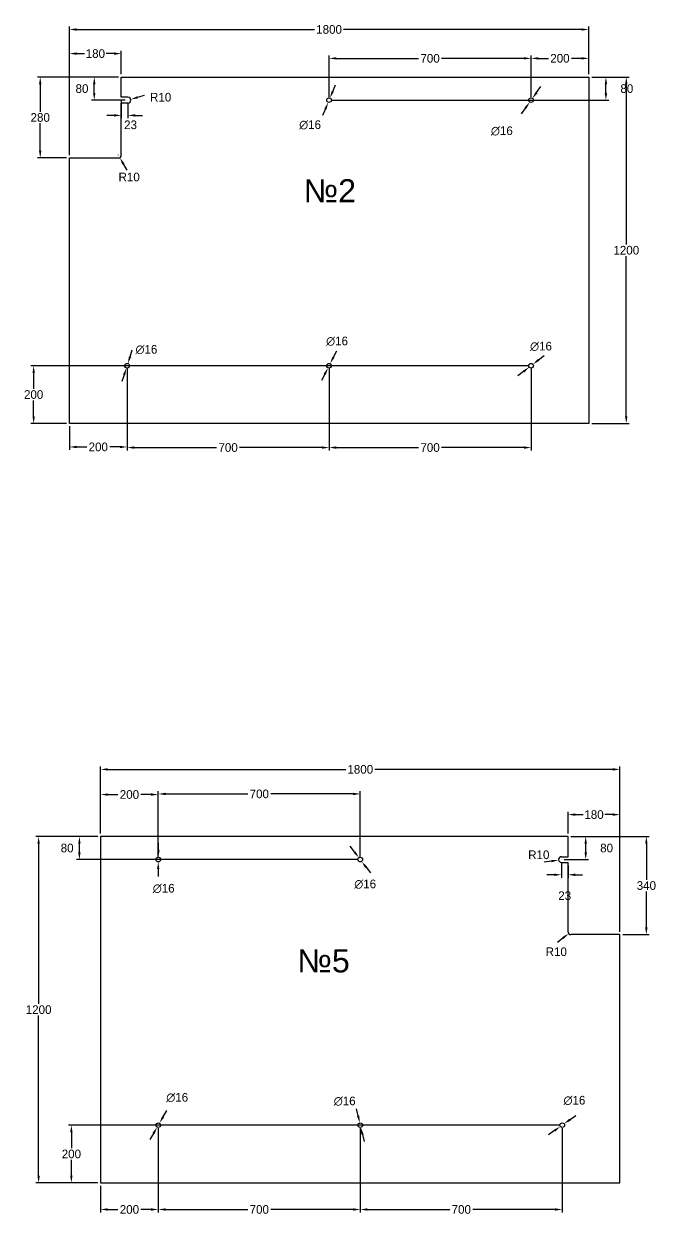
# Model space of a CAD drawing. Header units: millimetres. Extents: x 219 to 11522, y 414 to 4634.
# Drawn here: x 2764 to 4956, y 414 to 4542 of the extents above; entities that cross this region are included whole.
import ezdxf

# ---------------------------------------------------------------- set-up
doc = ezdxf.new("R2010")
doc.units = ezdxf.units.MM
doc.styles.add('ОФОРМИТЕЛЬ', font='txt', dxfattribs={"height": 30})
doc.dimstyles.new('ОФОРМИТЕЛЬ', dxfattribs={"dimtxt": 30, "dimasz": 25, "dimexe": 10, "dimexo": 10, "dimgap": 5, "dimtad": 0, "dimtih": 1, "dimtoh": 1, "dimdec": 0, "dimzin": 0, "dimdsep": 46, "dimtxsty": 'ОФОРМИТЕЛЬ', "dimcen": 0.09, "dimclrd": 256, "dimclre": 256, "dimclrt": 256, "dimadec": 0, "dimazin": 0, "dimtfac": 1, "dimtdec": 4, "dimtofl": 0, "dimtmove": 2, "dimatfit": 3, "dimfxl": 1, "dimtolj": 1, "dimtzin": 0, "dimarcsym": 0})

# ---------------------------------------------------------------- blocks, each defined once
blk = doc.blocks.new('*D15')
at = {"lineweight": -2, "transparency": 16777216}
for p, q in [((4732.4, 4357.1), (4862.3, 4357.1)), ((4852.3, 4332.1), (4852.3, 3777.1)), ((4852.3, 3182.1), (4852.3, 3737.1)), ((4732.4, 3157.1), (4862.3, 3157.1))]:
    blk.add_line(p, q, dxfattribs=at)
at = {"transparency": 16777216}
for points in [[(4848.1, 4332.1), (4856.5, 4332.1), (4852.3, 4357.1)], [(4848.1, 3182.1), (4856.5, 3182.1), (4852.3, 3157.1)]]:
    blk.add_solid(points, dxfattribs=at)
at = {"layer": 'DEFPOINTS', "color": 0, "transparency": 16777216}
for p in [(4722.4, 4357.1), (4722.4, 3157.1), (4852.3, 3157.1)]:
    blk.add_point(p, dxfattribs=at)
at = {"lineweight": 13, "transparency": 16777216, "insert": (4852.3, 3757.1), "char_height": 30, "attachment_point": 5, "style": 'ОФОРМИТЕЛЬ'}
blk.add_mtext('\\A1;1200', dxfattribs=at)
blk = doc.blocks.new('*D16')
at = {"lineweight": -2, "transparency": 16777216}
for p, q in [((2922.4, 4087.1), (2922.4, 4532)), ((2947.4, 4522), (3772.4, 4522)), ((4697.4, 4522), (3872.4, 4522)), ((4722.4, 4367.1), (4722.4, 4532))]:
    blk.add_line(p, q, dxfattribs=at)
at = {"transparency": 16777216}
for points in [[(2947.4, 4526.1), (2947.4, 4517.8), (2922.4, 4522)], [(4697.4, 4526.1), (4697.4, 4517.8), (4722.4, 4522)]]:
    blk.add_solid(points, dxfattribs=at)
at = {"layer": 'DEFPOINTS', "color": 0, "transparency": 16777216}
for p in [(4722.4, 4522), (4722.4, 4357.1), (2922.4, 4077.1)]:
    blk.add_point(p, dxfattribs=at)
at = {"lineweight": 13, "transparency": 16777216, "insert": (3822.4, 4522), "char_height": 30, "attachment_point": 5, "style": 'ОФОРМИТЕЛЬ'}
blk.add_mtext('\\A1;1800', dxfattribs=at)
blk = doc.blocks.new('*D17')
at = {"lineweight": -2, "transparency": 16777216}
for p, q in [((4522.4, 4287.1), (4522.4, 4432)), ((4547.4, 4422), (4582.4, 4422)), ((4697.4, 4422), (4662.4, 4422)), ((4722.4, 4367.1), (4722.4, 4432))]:
    blk.add_line(p, q, dxfattribs=at)
at = {"transparency": 16777216}
for points in [[(4547.4, 4426.2), (4547.4, 4417.9), (4522.4, 4422)], [(4697.4, 4426.2), (4697.4, 4417.9), (4722.4, 4422)]]:
    blk.add_solid(points, dxfattribs=at)
at = {"layer": 'DEFPOINTS', "color": 0, "transparency": 16777216}
for p in [(4722.4, 4422), (4722.4, 4357.1), (4522.4, 4277.1)]:
    blk.add_point(p, dxfattribs=at)
at = {"lineweight": 13, "transparency": 16777216, "insert": (4622.4, 4422), "char_height": 30, "attachment_point": 5, "style": 'ОФОРМИТЕЛЬ'}
blk.add_mtext('\\A1;200', dxfattribs=at)
blk = doc.blocks.new('*D18')
at = {"lineweight": -2, "transparency": 16777216}
for p, q in [((3822.4, 4287.1), (3822.4, 4432)), ((3847.4, 4422), (4132.4, 4422)), ((4497.4, 4422), (4212.4, 4422)), ((4522.4, 4287.1), (4522.4, 4432))]:
    blk.add_line(p, q, dxfattribs=at)
at = {"transparency": 16777216}
for points in [[(3847.4, 4426.2), (3847.4, 4417.9), (3822.4, 4422)], [(4497.4, 4426.2), (4497.4, 4417.9), (4522.4, 4422)]]:
    blk.add_solid(points, dxfattribs=at)
at = {"layer": 'DEFPOINTS', "color": 0, "transparency": 16777216}
for p in [(4522.4, 4422), (3822.4, 4277.1), (4522.4, 4277.1)]:
    blk.add_point(p, dxfattribs=at)
at = {"lineweight": 13, "transparency": 16777216, "insert": (4172.4, 4422), "char_height": 30, "attachment_point": 5, "style": 'ОФОРМИТЕЛЬ'}
blk.add_mtext('\\A1;700', dxfattribs=at)
blk = doc.blocks.new('*D19')
at = {"lineweight": -2, "transparency": 16777216}
for p, q in [((3092.4, 4357.1), (2998.6, 4357.1)), ((3008.6, 4302.1), (3008.6, 4332.1)), ((3115.4, 4277.1), (2998.6, 4277.1))]:
    blk.add_line(p, q, dxfattribs=at)
at = {"transparency": 16777216}
for points in [[(3004.5, 4332.1), (3012.8, 4332.1), (3008.6, 4357.1)], [(3004.5, 4302.1), (3012.8, 4302.1), (3008.6, 4277.1)]]:
    blk.add_solid(points, dxfattribs=at)
at = {"layer": 'DEFPOINTS', "color": 0, "transparency": 16777216}
for p in [(3008.6, 4357.1), (3102.4, 4357.1), (3125.4, 4277.1)]:
    blk.add_point(p, dxfattribs=at)
at = {"lineweight": 13, "transparency": 16777216, "insert": (2966.1, 4317.1), "char_height": 30, "attachment_point": 5, "style": 'ОФОРМИТЕЛЬ'}
blk.add_mtext('\\A1;80', dxfattribs=at)
blk = doc.blocks.new('*D20')
at = {"lineweight": -2, "transparency": 16777216}
for p, q in [((3102.4, 4277.1), (3102.4, 4214.4)), ((3125.4, 4267.1), (3125.4, 4214.4)), ((3077.4, 4224.4), (3052.4, 4224.4)), ((3150.4, 4224.4), (3175.4, 4224.4))]:
    blk.add_line(p, q, dxfattribs=at)
at = {"transparency": 16777216}
for points in [[(3077.4, 4228.6), (3077.4, 4220.2), (3102.4, 4224.4)], [(3150.4, 4228.6), (3150.4, 4220.2), (3125.4, 4224.4)]]:
    blk.add_solid(points, dxfattribs=at)
at = {"layer": 'DEFPOINTS', "color": 0, "transparency": 16777216}
for p in [(3102.4, 4287.1), (3125.4, 4277.1), (3102.4, 4224.4)]:
    blk.add_point(p, dxfattribs=at)
at = {"lineweight": 13, "transparency": 16777216, "insert": (3134.4, 4191.6), "char_height": 30, "attachment_point": 5, "style": 'ОФОРМИТЕЛЬ'}
blk.add_mtext('\\A1;23', dxfattribs=at)
blk = doc.blocks.new('*D21')
at = {"lineweight": -2, "transparency": 16777216}
for p, q in [((3159, 4287.1), (3182.9, 4294.2)), ((3125.3, 4277.1), (3125.5, 4277.1)), ((3125.4, 4277), (3125.4, 4277.2))]:
    blk.add_line(p, q, dxfattribs=at)
at = {"transparency": 16777216}
blk.add_solid([(3157.8, 4291.1), (3160.1, 4283.1), (3135, 4279.9)], dxfattribs=at)
at = {"layer": 'DEFPOINTS', "color": 0, "transparency": 16777216}
for p in [(3125.4, 4277.1), (3135, 4279.9)]:
    blk.add_point(p, dxfattribs=at)
at = {"lineweight": 13, "transparency": 16777216, "insert": (3238.6, 4287.3), "char_height": 30, "attachment_point": 5, "style": 'ОФОРМИТЕЛЬ'}
blk.add_mtext('\\A1;R10', dxfattribs=at)
blk = doc.blocks.new('*D22')
at = {"lineweight": -2, "transparency": 16777216}
for p, q in [((3092.4, 4357.1), (2811.3, 4357.1)), ((2821.3, 4332.1), (2821.3, 4237.1)), ((2821.3, 4102.1), (2821.3, 4197.1)), ((2912.4, 4077.1), (2811.3, 4077.1))]:
    blk.add_line(p, q, dxfattribs=at)
at = {"transparency": 16777216}
for points in [[(2817.1, 4332.1), (2825.5, 4332.1), (2821.3, 4357.1)], [(2817.1, 4102.1), (2825.5, 4102.1), (2821.3, 4077.1)]]:
    blk.add_solid(points, dxfattribs=at)
at = {"layer": 'DEFPOINTS', "color": 0, "transparency": 16777216}
for p in [(3102.4, 4357.1), (2821.3, 4077.1), (2922.4, 4077.1)]:
    blk.add_point(p, dxfattribs=at)
at = {"lineweight": 13, "transparency": 16777216, "insert": (2821.3, 4217.1), "char_height": 30, "attachment_point": 5, "style": 'ОФОРМИТЕЛЬ'}
blk.add_mtext('\\A1;280', dxfattribs=at)
blk = doc.blocks.new('*D23')
at = {"lineweight": -2, "transparency": 16777216}
for p, q in [((2922.4, 4087.1), (2922.4, 4448.4)), ((2947.4, 4438.4), (2974.9, 4438.4)), ((3077.4, 4438.4), (3049.9, 4438.4)), ((3102.4, 4367.1), (3102.4, 4448.4))]:
    blk.add_line(p, q, dxfattribs=at)
at = {"transparency": 16777216}
for points in [[(2947.4, 4442.6), (2947.4, 4434.2), (2922.4, 4438.4)], [(3077.4, 4442.6), (3077.4, 4434.2), (3102.4, 4438.4)]]:
    blk.add_solid(points, dxfattribs=at)
at = {"layer": 'DEFPOINTS', "color": 0, "transparency": 16777216}
for p in [(2922.4, 4438.4), (3102.4, 4357.1), (2922.4, 4077.1)]:
    blk.add_point(p, dxfattribs=at)
at = {"lineweight": 13, "transparency": 16777216, "insert": (3012.4, 4438.4), "char_height": 30, "attachment_point": 5, "style": 'ОФОРМИТЕЛЬ'}
blk.add_mtext('\\A1;180', dxfattribs=at)
blk = doc.blocks.new('*D24')
at = {"lineweight": -2, "transparency": 16777216}
for p, q in [((3092.3, 4087.1), (3092.5, 4087.1)), ((3092.4, 4087), (3092.4, 4087.2)), ((3109.2, 4056.4), (3121.1, 4034.4))]:
    blk.add_line(p, q, dxfattribs=at)
at = {"transparency": 16777216}
blk.add_solid([(3112.8, 4058.4), (3105.5, 4054.4), (3097.2, 4078.3)], dxfattribs=at)
at = {"layer": 'DEFPOINTS', "color": 0, "transparency": 16777216}
for p in [(3092.4, 4087.1), (3097.2, 4078.3)]:
    blk.add_point(p, dxfattribs=at)
at = {"lineweight": 13, "transparency": 16777216, "insert": (3129.5, 4010.8), "char_height": 30, "attachment_point": 5, "style": 'ОФОРМИТЕЛЬ'}
blk.add_mtext('\\A1;R10', dxfattribs=at)
blk = doc.blocks.new('*D25')
at = {"lineweight": -2, "transparency": 16777216}
for p, q in [((4732.4, 4357.1), (4791.8, 4357.1)), ((4781.8, 4302.1), (4781.8, 4332.1)), ((3832.4, 4277.1), (4791.8, 4277.1))]:
    blk.add_line(p, q, dxfattribs=at)
at = {"transparency": 16777216}
for points in [[(4777.6, 4332.1), (4786, 4332.1), (4781.8, 4357.1)], [(4777.6, 4302.1), (4786, 4302.1), (4781.8, 4277.1)]]:
    blk.add_solid(points, dxfattribs=at)
at = {"layer": 'DEFPOINTS', "color": 0, "transparency": 16777216}
for p in [(4722.4, 4357.1), (4781.8, 4357.1), (3822.4, 4277.1)]:
    blk.add_point(p, dxfattribs=at)
at = {"lineweight": 13, "transparency": 16777216, "insert": (4854.3, 4317.1), "char_height": 30, "attachment_point": 5, "style": 'ОФОРМИТЕЛЬ'}
blk.add_mtext('\\A1;80', dxfattribs=at)
blk = doc.blocks.new('*D26')
at = {"lineweight": -2, "transparency": 16777216}
for p, q in [((3122.4, 3347.1), (3122.4, 3065.6)), ((2922.4, 3147.1), (2922.4, 3065.6)), ((2947.4, 3075.6), (2982.4, 3075.6)), ((3097.4, 3075.6), (3062.4, 3075.6))]:
    blk.add_line(p, q, dxfattribs=at)
at = {"transparency": 16777216}
for points in [[(2947.4, 3079.7), (2947.4, 3071.4), (2922.4, 3075.6)], [(3097.4, 3079.7), (3097.4, 3071.4), (3122.4, 3075.6)]]:
    blk.add_solid(points, dxfattribs=at)
at = {"layer": 'DEFPOINTS', "color": 0, "transparency": 16777216}
for p in [(3122.4, 3357.1), (2922.4, 3157.1), (3122.4, 3075.6)]:
    blk.add_point(p, dxfattribs=at)
at = {"lineweight": 13, "transparency": 16777216, "insert": (3022.4, 3075.6), "char_height": 30, "attachment_point": 5, "style": 'ОФОРМИТЕЛЬ'}
blk.add_mtext('\\A1;200', dxfattribs=at)
blk = doc.blocks.new('*D27')
at = {"lineweight": -2, "transparency": 16777216}
for p, q in [((3122.4, 3347.1), (3122.4, 3063.5)), ((3822.4, 3347.1), (3822.4, 3063.5)), ((3147.4, 3073.5), (3432.4, 3073.5)), ((3797.4, 3073.5), (3512.4, 3073.5))]:
    blk.add_line(p, q, dxfattribs=at)
at = {"transparency": 16777216}
for points in [[(3147.4, 3077.7), (3147.4, 3069.3), (3122.4, 3073.5)], [(3797.4, 3077.7), (3797.4, 3069.3), (3822.4, 3073.5)]]:
    blk.add_solid(points, dxfattribs=at)
at = {"layer": 'DEFPOINTS', "color": 0, "transparency": 16777216}
for p in [(3122.4, 3357.1), (3822.4, 3357.1), (3822.4, 3073.5)]:
    blk.add_point(p, dxfattribs=at)
at = {"lineweight": 13, "transparency": 16777216, "insert": (3472.4, 3073.5), "char_height": 30, "attachment_point": 5, "style": 'ОФОРМИТЕЛЬ'}
blk.add_mtext('\\A1;700', dxfattribs=at)
blk = doc.blocks.new('*D28')
at = {"lineweight": -2, "transparency": 16777216}
for p, q in [((3822.4, 3347.1), (3822.4, 3063.5)), ((4522.4, 3347.1), (4522.4, 3063.5)), ((3847.4, 3073.5), (4132.4, 3073.5)), ((4497.4, 3073.5), (4212.4, 3073.5))]:
    blk.add_line(p, q, dxfattribs=at)
at = {"transparency": 16777216}
for points in [[(3847.4, 3077.7), (3847.4, 3069.3), (3822.4, 3073.5)], [(4497.4, 3077.7), (4497.4, 3069.3), (4522.4, 3073.5)]]:
    blk.add_solid(points, dxfattribs=at)
at = {"layer": 'DEFPOINTS', "color": 0, "transparency": 16777216}
for p in [(3822.4, 3357.1), (4522.4, 3357.1), (4522.4, 3073.5)]:
    blk.add_point(p, dxfattribs=at)
at = {"lineweight": 13, "transparency": 16777216, "insert": (4172.4, 3073.5), "char_height": 30, "attachment_point": 5, "style": 'ОФОРМИТЕЛЬ'}
blk.add_mtext('\\A1;700', dxfattribs=at)
blk = doc.blocks.new('*D29')
at = {"lineweight": -2, "transparency": 16777216}
for p, q in [((4512.4, 3357.1), (2788.5, 3357.1)), ((2798.5, 3332.1), (2798.5, 3277.1)), ((2798.5, 3182.1), (2798.5, 3237.1)), ((2912.4, 3157.1), (2788.5, 3157.1))]:
    blk.add_line(p, q, dxfattribs=at)
at = {"transparency": 16777216}
for points in [[(2794.4, 3332.1), (2802.7, 3332.1), (2798.5, 3357.1)], [(2794.4, 3182.1), (2802.7, 3182.1), (2798.5, 3157.1)]]:
    blk.add_solid(points, dxfattribs=at)
at = {"layer": 'DEFPOINTS', "color": 0, "transparency": 16777216}
for p in [(4522.4, 3357.1), (2798.5, 3157.1), (2922.4, 3157.1)]:
    blk.add_point(p, dxfattribs=at)
at = {"lineweight": 13, "transparency": 16777216, "insert": (2798.5, 3257.1), "char_height": 30, "attachment_point": 5, "style": 'ОФОРМИТЕЛЬ'}
blk.add_mtext('\\A1;200', dxfattribs=at)
blk = doc.blocks.new('*D30')
at = {"lineweight": -2, "transparency": 16777216}
for p, q in [((3835.1, 4307.5), (3844.7, 4330.6)), ((3822.3, 4277.1), (3822.5, 4277.1)), ((3822.4, 4277), (3822.4, 4277.2)), ((3809.7, 4246.6), (3800.1, 4223.5))]:
    blk.add_line(p, q, dxfattribs=at)
at = {"transparency": 16777216}
for points in [[(3831.2, 4309.1), (3838.9, 4305.9), (3825.5, 4284.5)], [(3805.9, 4248.2), (3813.6, 4245), (3819.3, 4269.7)]]:
    blk.add_solid(points, dxfattribs=at)
at = {"layer": 'DEFPOINTS', "color": 0, "transparency": 16777216}
for p in [(3819.3, 4269.7), (3825.5, 4284.5)]:
    blk.add_point(p, dxfattribs=at)
at = {"lineweight": 13, "transparency": 16777216, "insert": (3756.6, 4191.4), "char_height": 30, "attachment_point": 5, "style": 'ОФОРМИТЕЛЬ'}
blk.add_mtext('\\A1;∅16', dxfattribs=at)
blk = doc.blocks.new('*D31')
at = {"lineweight": -2, "transparency": 16777216}
for p, q in [((4541.6, 4303.9), (4556.2, 4324.2)), ((4522.3, 4277.1), (4522.5, 4277.1)), ((4522.4, 4277), (4522.4, 4277.2)), ((4503.2, 4250.3), (4488.6, 4230))]:
    blk.add_line(p, q, dxfattribs=at)
at = {"transparency": 16777216}
for points in [[(4538.3, 4306.3), (4545, 4301.5), (4527.1, 4283.6)], [(4499.8, 4252.7), (4506.5, 4247.8), (4517.7, 4270.6)]]:
    blk.add_solid(points, dxfattribs=at)
at = {"layer": 'DEFPOINTS', "color": 0, "transparency": 16777216}
for p in [(4517.7, 4270.6), (4527.1, 4283.6)]:
    blk.add_point(p, dxfattribs=at)
at = {"lineweight": 13, "transparency": 16777216, "insert": (4421.2, 4170.3), "char_height": 30, "attachment_point": 5, "style": 'ОФОРМИТЕЛЬ'}
blk.add_mtext('\\A1;∅16', dxfattribs=at)
blk = doc.blocks.new('*D32')
at = {"lineweight": -2, "transparency": 16777216}
for p, q in [((3132.7, 3388.4), (3140.5, 3412.2)), ((3122.3, 3357.1), (3122.5, 3357.1)), ((3122.4, 3357), (3122.4, 3357.2)), ((3112.1, 3325.7), (3104.3, 3302))]:
    blk.add_line(p, q, dxfattribs=at)
at = {"transparency": 16777216}
for points in [[(3128.7, 3389.7), (3136.7, 3387.1), (3124.9, 3364.7)], [(3108.2, 3327), (3116.1, 3324.4), (3119.9, 3349.5)]]:
    blk.add_solid(points, dxfattribs=at)
at = {"layer": 'DEFPOINTS', "color": 0, "transparency": 16777216}
for p in [(3119.9, 3349.5), (3124.9, 3364.7)]:
    blk.add_point(p, dxfattribs=at)
at = {"lineweight": 13, "transparency": 16777216, "insert": (3189.4, 3412.9), "char_height": 30, "attachment_point": 5, "style": 'ОФОРМИТЕЛЬ'}
blk.add_mtext('\\A1;∅16', dxfattribs=at)
blk = doc.blocks.new('*D33')
at = {"lineweight": -2, "transparency": 16777216}
for p, q in [((3837.4, 3386.5), (3848.8, 3408.7)), ((3822.3, 3357.1), (3822.5, 3357.1)), ((3822.4, 3357), (3822.4, 3357.2)), ((3807.4, 3327.7), (3796, 3305.5))]:
    blk.add_line(p, q, dxfattribs=at)
at = {"transparency": 16777216}
for points in [[(3833.7, 3388.4), (3841.2, 3384.6), (3826, 3364.2)], [(3803.7, 3329.6), (3811.1, 3325.8), (3818.8, 3350)]]:
    blk.add_solid(points, dxfattribs=at)
at = {"layer": 'DEFPOINTS', "color": 0, "transparency": 16777216}
for p in [(3818.8, 3350), (3826, 3364.2)]:
    blk.add_point(p, dxfattribs=at)
at = {"lineweight": 13, "transparency": 16777216, "insert": (3850.1, 3441.8), "char_height": 30, "attachment_point": 5, "style": 'ОФОРМИТЕЛЬ'}
blk.add_mtext('\\A1;∅16', dxfattribs=at)
blk = doc.blocks.new('*D34')
at = {"lineweight": -2, "transparency": 16777216}
for p, q in [((4548.5, 3377.3), (4568.3, 3392.6)), ((4522.3, 3357.1), (4522.5, 3357.1)), ((4522.4, 3357), (4522.4, 3357.2)), ((4496.3, 3336.9), (4476.6, 3321.6))]:
    blk.add_line(p, q, dxfattribs=at)
at = {"transparency": 16777216}
for points in [[(4493.8, 3340.2), (4498.9, 3333.6), (4516.1, 3352.2)], [(4545.9, 3380.6), (4551, 3374), (4528.7, 3362)]]:
    blk.add_solid(points, dxfattribs=at)
at = {"layer": 'DEFPOINTS', "color": 0, "transparency": 16777216}
for p in [(4516.1, 3352.2), (4528.7, 3362)]:
    blk.add_point(p, dxfattribs=at)
at = {"lineweight": 13, "transparency": 16777216, "insert": (4556.9, 3423.9), "char_height": 30, "attachment_point": 5, "style": 'ОФОРМИТЕЛЬ'}
blk.add_mtext('\\A1;∅16', dxfattribs=at)
blk = doc.blocks.new('*D75')
at = {"lineweight": -2, "transparency": 16777216}
for p, q in [((3030.5, 1735.9), (3030.5, 1968.5)), ((3055.5, 1958.5), (3880.5, 1958.5)), ((4805.5, 1958.5), (3980.5, 1958.5)), ((4830.5, 1395.9), (4830.5, 1968.5))]:
    blk.add_line(p, q, dxfattribs=at)
at = {"transparency": 16777216}
for points in [[(3055.5, 1962.7), (3055.5, 1954.3), (3030.5, 1958.5)], [(4805.5, 1962.7), (4805.5, 1954.3), (4830.5, 1958.5)]]:
    blk.add_solid(points, dxfattribs=at)
at = {"layer": 'DEFPOINTS', "color": 0, "transparency": 16777216}
for p in [(4830.5, 1958.5), (3030.5, 1725.9), (4830.5, 1385.9)]:
    blk.add_point(p, dxfattribs=at)
at = {"lineweight": 13, "transparency": 16777216, "insert": (3930.5, 1958.5), "char_height": 30, "attachment_point": 5, "style": 'ОФОРМИТЕЛЬ'}
blk.add_mtext('\\A1;1800', dxfattribs=at)
blk = doc.blocks.new('*D76')
at = {"lineweight": -2, "transparency": 16777216}
for p, q in [((3020.5, 1725.9), (2805.7, 1725.9)), ((2815.7, 1700.9), (2815.7, 1145.9)), ((2815.7, 550.9), (2815.7, 1105.9)), ((3020.5, 525.9), (2805.7, 525.9))]:
    blk.add_line(p, q, dxfattribs=at)
at = {"transparency": 16777216}
for points in [[(2811.6, 1700.9), (2819.9, 1700.9), (2815.7, 1725.9)], [(2811.6, 550.9), (2819.9, 550.9), (2815.7, 525.9)]]:
    blk.add_solid(points, dxfattribs=at)
at = {"layer": 'DEFPOINTS', "color": 0, "transparency": 16777216}
for p in [(3030.5, 1725.9), (2815.7, 525.9), (3030.5, 525.9)]:
    blk.add_point(p, dxfattribs=at)
at = {"lineweight": 13, "transparency": 16777216, "insert": (2815.7, 1125.9), "char_height": 30, "attachment_point": 5, "style": 'ОФОРМИТЕЛЬ'}
blk.add_mtext('\\A1;1200', dxfattribs=at)
blk = doc.blocks.new('*D77')
at = {"lineweight": -2, "transparency": 16777216}
for p, q in [((3030.5, 1735.9), (3030.5, 1881.3)), ((3055.5, 1871.3), (3090.5, 1871.3)), ((3205.5, 1871.3), (3170.5, 1871.3)), ((3230.5, 1655.9), (3230.5, 1881.3))]:
    blk.add_line(p, q, dxfattribs=at)
at = {"transparency": 16777216}
for points in [[(3055.5, 1875.5), (3055.5, 1867.2), (3030.5, 1871.3)], [(3205.5, 1875.5), (3205.5, 1867.2), (3230.5, 1871.3)]]:
    blk.add_solid(points, dxfattribs=at)
at = {"layer": 'DEFPOINTS', "color": 0, "transparency": 16777216}
for p in [(3230.5, 1871.3), (3030.5, 1725.9), (3230.5, 1645.9)]:
    blk.add_point(p, dxfattribs=at)
at = {"lineweight": 13, "transparency": 16777216, "insert": (3130.5, 1871.3), "char_height": 30, "attachment_point": 5, "style": 'ОФОРМИТЕЛЬ'}
blk.add_mtext('\\A1;200', dxfattribs=at)
blk = doc.blocks.new('*D78')
at = {"lineweight": -2, "transparency": 16777216}
for p, q in [((3230.5, 1655.9), (3230.5, 1883.4)), ((3255.5, 1873.4), (3540.5, 1873.4)), ((3905.5, 1873.4), (3620.5, 1873.4)), ((3930.5, 1655.9), (3930.5, 1883.4))]:
    blk.add_line(p, q, dxfattribs=at)
at = {"transparency": 16777216}
for points in [[(3255.5, 1877.6), (3255.5, 1869.2), (3230.5, 1873.4)], [(3905.5, 1877.6), (3905.5, 1869.2), (3930.5, 1873.4)]]:
    blk.add_solid(points, dxfattribs=at)
at = {"layer": 'DEFPOINTS', "color": 0, "transparency": 16777216}
for p in [(3930.5, 1873.4), (3230.5, 1645.9), (3930.5, 1645.9)]:
    blk.add_point(p, dxfattribs=at)
at = {"lineweight": 13, "transparency": 16777216, "insert": (3580.5, 1873.4), "char_height": 30, "attachment_point": 5, "style": 'ОФОРМИТЕЛЬ'}
blk.add_mtext('\\A1;700', dxfattribs=at)
blk = doc.blocks.new('*D79')
at = {"lineweight": -2, "transparency": 16777216}
for p, q in [((3230.5, 715.9), (3230.5, 423.7)), ((3030.5, 515.9), (3030.5, 423.7)), ((3055.5, 433.7), (3090.5, 433.7)), ((3205.5, 433.7), (3170.5, 433.7))]:
    blk.add_line(p, q, dxfattribs=at)
at = {"transparency": 16777216}
for points in [[(3055.5, 437.9), (3055.5, 429.5), (3030.5, 433.7)], [(3205.5, 437.9), (3205.5, 429.5), (3230.5, 433.7)]]:
    blk.add_solid(points, dxfattribs=at)
at = {"layer": 'DEFPOINTS', "color": 0, "transparency": 16777216}
for p in [(3230.5, 725.9), (3030.5, 525.9), (3230.5, 433.7)]:
    blk.add_point(p, dxfattribs=at)
at = {"lineweight": 13, "transparency": 16777216, "insert": (3130.5, 433.7), "char_height": 30, "attachment_point": 5, "style": 'ОФОРМИТЕЛЬ'}
blk.add_mtext('\\A1;200', dxfattribs=at)
blk = doc.blocks.new('*D80')
at = {"lineweight": -2, "transparency": 16777216}
for p, q in [((3230.5, 715.9), (3230.5, 423.7)), ((3930.5, 715.9), (3930.5, 423.7)), ((3255.5, 433.7), (3540.5, 433.7)), ((3905.5, 433.7), (3620.5, 433.7))]:
    blk.add_line(p, q, dxfattribs=at)
at = {"transparency": 16777216}
for points in [[(3255.5, 437.9), (3255.5, 429.5), (3230.5, 433.7)], [(3905.5, 437.9), (3905.5, 429.5), (3930.5, 433.7)]]:
    blk.add_solid(points, dxfattribs=at)
at = {"layer": 'DEFPOINTS', "color": 0, "transparency": 16777216}
for p in [(3230.5, 725.9), (3930.5, 725.9), (3930.5, 433.7)]:
    blk.add_point(p, dxfattribs=at)
at = {"lineweight": 13, "transparency": 16777216, "insert": (3580.5, 433.7), "char_height": 30, "attachment_point": 5, "style": 'ОФОРМИТЕЛЬ'}
blk.add_mtext('\\A1;700', dxfattribs=at)
blk = doc.blocks.new('*D81')
at = {"lineweight": -2, "transparency": 16777216}
for p, q in [((3930.5, 715.9), (3930.5, 423.7)), ((4630.5, 715.9), (4630.5, 423.7)), ((3955.5, 433.7), (4240.5, 433.7)), ((4605.5, 433.7), (4320.5, 433.7))]:
    blk.add_line(p, q, dxfattribs=at)
at = {"transparency": 16777216}
for points in [[(3955.5, 437.9), (3955.5, 429.5), (3930.5, 433.7)], [(4605.5, 437.9), (4605.5, 429.5), (4630.5, 433.7)]]:
    blk.add_solid(points, dxfattribs=at)
at = {"layer": 'DEFPOINTS', "color": 0, "transparency": 16777216}
for p in [(3930.5, 725.9), (4630.5, 725.9), (4630.5, 433.7)]:
    blk.add_point(p, dxfattribs=at)
at = {"lineweight": 13, "transparency": 16777216, "insert": (4280.5, 433.7), "char_height": 30, "attachment_point": 5, "style": 'ОФОРМИТЕЛЬ'}
blk.add_mtext('\\A1;700', dxfattribs=at)
blk = doc.blocks.new('*D82')
at = {"lineweight": -2, "transparency": 16777216}
for p, q in [((4620.5, 725.9), (2919.3, 725.9)), ((2929.3, 700.9), (2929.3, 645.9)), ((2929.3, 550.9), (2929.3, 605.9)), ((3020.5, 525.9), (2919.3, 525.9))]:
    blk.add_line(p, q, dxfattribs=at)
at = {"transparency": 16777216}
for points in [[(2925.1, 700.9), (2933.4, 700.9), (2929.3, 725.9)], [(2925.1, 550.9), (2933.4, 550.9), (2929.3, 525.9)]]:
    blk.add_solid(points, dxfattribs=at)
at = {"layer": 'DEFPOINTS', "color": 0, "transparency": 16777216}
for p in [(4630.5, 725.9), (2929.3, 525.9), (3030.5, 525.9)]:
    blk.add_point(p, dxfattribs=at)
at = {"lineweight": 13, "transparency": 16777216, "insert": (2929.3, 625.9), "char_height": 30, "attachment_point": 5, "style": 'ОФОРМИТЕЛЬ'}
blk.add_mtext('\\A1;200', dxfattribs=at)
blk = doc.blocks.new('*D83')
at = {"lineweight": -2, "transparency": 16777216}
for p, q in [((3020.5, 1725.9), (2947.1, 1725.9)), ((2957.1, 1670.9), (2957.1, 1700.9)), ((3920.5, 1645.9), (2947.1, 1645.9))]:
    blk.add_line(p, q, dxfattribs=at)
at = {"transparency": 16777216}
for points in [[(2952.9, 1700.9), (2961.2, 1700.9), (2957.1, 1725.9)], [(2952.9, 1670.9), (2961.2, 1670.9), (2957.1, 1645.9)]]:
    blk.add_solid(points, dxfattribs=at)
at = {"layer": 'DEFPOINTS', "color": 0, "transparency": 16777216}
for p in [(2957.1, 1725.9), (3030.5, 1725.9), (3930.5, 1645.9)]:
    blk.add_point(p, dxfattribs=at)
at = {"lineweight": 13, "transparency": 16777216, "insert": (2914.6, 1685.9), "char_height": 30, "attachment_point": 5, "style": 'ОФОРМИТЕЛЬ'}
blk.add_mtext('\\A1;80', dxfattribs=at)
blk = doc.blocks.new('*D84')
at = {"lineweight": -2, "transparency": 16777216}
for p, q in [((3230.9, 1678.9), (3231.3, 1703.9)), ((3230.1, 1612.9), (3229.8, 1587.9)), ((3230.4, 1645.9), (3230.6, 1645.9)), ((3230.5, 1645.8), (3230.5, 1646))]:
    blk.add_line(p, q, dxfattribs=at)
at = {"transparency": 16777216}
for points in [[(3226.8, 1679), (3235.1, 1678.9), (3230.6, 1653.9)], [(3225.9, 1613), (3234.3, 1612.9), (3230.4, 1637.9)]]:
    blk.add_solid(points, dxfattribs=at)
at = {"layer": 'DEFPOINTS', "color": 0, "transparency": 16777216}
for p in [(3230.6, 1653.9), (3230.4, 1637.9)]:
    blk.add_point(p, dxfattribs=at)
at = {"lineweight": 13, "transparency": 16777216, "insert": (3249.2, 1545.7), "char_height": 30, "attachment_point": 5, "style": 'ОФОРМИТЕЛЬ'}
blk.add_mtext('\\A1;∅16', dxfattribs=at)
blk = doc.blocks.new('*D85')
at = {"lineweight": -2, "transparency": 16777216}
for p, q in [((3910.6, 1672.3), (3895.6, 1692.2)), ((3930.4, 1645.9), (3930.6, 1645.9)), ((3930.5, 1645.8), (3930.5, 1646)), ((3950.4, 1619.6), (3965.5, 1599.6))]:
    blk.add_line(p, q, dxfattribs=at)
at = {"transparency": 16777216}
for points in [[(3914, 1674.8), (3907.3, 1669.7), (3925.7, 1652.3)], [(3953.7, 1622.1), (3947.1, 1617.1), (3935.3, 1639.5)]]:
    blk.add_solid(points, dxfattribs=at)
at = {"layer": 'DEFPOINTS', "color": 0, "transparency": 16777216}
for p in [(3925.7, 1652.3), (3935.3, 1639.5)]:
    blk.add_point(p, dxfattribs=at)
at = {"lineweight": 13, "transparency": 16777216, "insert": (3947.5, 1560.7), "char_height": 30, "attachment_point": 5, "style": 'ОФОРМИТЕЛЬ'}
blk.add_mtext('\\A1;∅16', dxfattribs=at)
blk = doc.blocks.new('*D86')
at = {"lineweight": -2, "transparency": 16777216}
for p, q in [((3247.1, 754.5), (3259.6, 776.1)), ((3230.4, 725.9), (3230.6, 725.9)), ((3230.5, 725.8), (3230.5, 726)), ((3214, 697.4), (3201.4, 675.8))]:
    blk.add_line(p, q, dxfattribs=at)
at = {"transparency": 16777216}
for points in [[(3243.5, 756.6), (3250.7, 752.4), (3234.5, 732.8)], [(3210.3, 699.5), (3217.6, 695.3), (3226.5, 719)]]:
    blk.add_solid(points, dxfattribs=at)
at = {"layer": 'DEFPOINTS', "color": 0, "transparency": 16777216}
for p in [(3226.5, 719), (3234.5, 732.8)]:
    blk.add_point(p, dxfattribs=at)
at = {"lineweight": 13, "transparency": 16777216, "insert": (3296.1, 821.3), "char_height": 30, "attachment_point": 5, "style": 'ОФОРМИТЕЛЬ'}
blk.add_mtext('\\A1;∅16', dxfattribs=at)
blk = doc.blocks.new('*D87')
at = {"lineweight": -2, "transparency": 16777216}
for p, q in [((3923.2, 758.1), (3917.6, 782.5)), ((3930.4, 725.9), (3930.6, 725.9)), ((3930.5, 725.8), (3930.5, 726)), ((3937.9, 693.7), (3943.4, 669.4))]:
    blk.add_line(p, q, dxfattribs=at)
at = {"transparency": 16777216}
for points in [[(3927.2, 759), (3919.1, 757.2), (3928.7, 733.7)], [(3941.9, 694.7), (3933.8, 692.8), (3932.3, 718.1)]]:
    blk.add_solid(points, dxfattribs=at)
at = {"layer": 'DEFPOINTS', "color": 0, "transparency": 16777216}
for p in [(3928.7, 733.7), (3932.3, 718.1)]:
    blk.add_point(p, dxfattribs=at)
at = {"lineweight": 13, "transparency": 16777216, "insert": (3876.5, 808.8), "char_height": 30, "attachment_point": 5, "style": 'ОФОРМИТЕЛЬ'}
blk.add_mtext('\\A1;∅16', dxfattribs=at)
blk = doc.blocks.new('*D88')
at = {"lineweight": -2, "transparency": 16777216}
for p, q in [((4657.4, 745.1), (4677.8, 759.6)), ((4603.6, 706.8), (4583.3, 692.3)), ((4630.4, 725.9), (4630.6, 725.9)), ((4630.5, 725.8), (4630.5, 726))]:
    blk.add_line(p, q, dxfattribs=at)
at = {"transparency": 16777216}
for points in [[(4655, 748.5), (4659.8, 741.7), (4637, 730.6)], [(4601.2, 710.2), (4606.1, 703.4), (4624, 721.3)]]:
    blk.add_solid(points, dxfattribs=at)
at = {"layer": 'DEFPOINTS', "color": 0, "transparency": 16777216}
for p in [(4624, 721.3), (4637, 730.6)]:
    blk.add_point(p, dxfattribs=at)
at = {"lineweight": 13, "transparency": 16777216, "insert": (4672.6, 811.3), "char_height": 30, "attachment_point": 5, "style": 'ОФОРМИТЕЛЬ'}
blk.add_mtext('\\A1;∅16', dxfattribs=at)
blk = doc.blocks.new('*D89')
at = {"lineweight": -2, "transparency": 16777216}
for p, q in [((4660.5, 1725.9), (4721.7, 1725.9)), ((4711.7, 1670.9), (4711.7, 1700.9)), ((4637.5, 1645.9), (4721.7, 1645.9))]:
    blk.add_line(p, q, dxfattribs=at)
at = {"transparency": 16777216}
for points in [[(4707.5, 1700.9), (4715.9, 1700.9), (4711.7, 1725.9)], [(4707.5, 1670.9), (4715.9, 1670.9), (4711.7, 1645.9)]]:
    blk.add_solid(points, dxfattribs=at)
at = {"layer": 'DEFPOINTS', "color": 0, "transparency": 16777216}
for p in [(4650.5, 1725.9), (4711.7, 1725.9), (4627.5, 1645.9)]:
    blk.add_point(p, dxfattribs=at)
at = {"lineweight": 13, "transparency": 16777216, "insert": (4784.2, 1685.9), "char_height": 30, "attachment_point": 5, "style": 'ОФОРМИТЕЛЬ'}
blk.add_mtext('\\A1;80', dxfattribs=at)
blk = doc.blocks.new('*D90')
at = {"lineweight": -2, "transparency": 16777216}
for p, q in [((4627.5, 1635.9), (4627.5, 1583.3)), ((4650.5, 1625.9), (4650.5, 1583.3)), ((4602.5, 1593.3), (4577.5, 1593.3)), ((4675.5, 1593.3), (4700.5, 1593.3))]:
    blk.add_line(p, q, dxfattribs=at)
at = {"transparency": 16777216}
for points in [[(4602.5, 1597.5), (4602.5, 1589.2), (4627.5, 1593.3)], [(4675.5, 1597.5), (4675.5, 1589.2), (4650.5, 1593.3)]]:
    blk.add_solid(points, dxfattribs=at)
at = {"layer": 'DEFPOINTS', "color": 0, "transparency": 16777216}
for p in [(4627.5, 1645.9), (4650.5, 1635.9), (4650.5, 1593.3)]:
    blk.add_point(p, dxfattribs=at)
at = {"lineweight": 13, "transparency": 16777216, "insert": (4639, 1520.8), "char_height": 30, "attachment_point": 5, "style": 'ОФОРМИТЕЛЬ'}
blk.add_mtext('\\A1;23', dxfattribs=at)
blk = doc.blocks.new('*D91')
at = {"lineweight": -2, "transparency": 16777216}
for p, q in [((4592.9, 1640.8), (4568.2, 1637.2)), ((4627.4, 1645.9), (4627.6, 1645.9)), ((4627.5, 1645.8), (4627.5, 1646))]:
    blk.add_line(p, q, dxfattribs=at)
at = {"transparency": 16777216}
blk.add_solid([(4592.3, 1645), (4593.5, 1636.7), (4617.6, 1644.5)], dxfattribs=at)
at = {"layer": 'DEFPOINTS', "color": 0, "transparency": 16777216}
for p in [(4617.6, 1644.5), (4627.5, 1645.9)]:
    blk.add_point(p, dxfattribs=at)
at = {"lineweight": 13, "transparency": 16777216, "insert": (4549.2, 1662.4), "char_height": 30, "attachment_point": 5, "style": 'ОФОРМИТЕЛЬ'}
blk.add_mtext('\\A1;R10', dxfattribs=at)
blk = doc.blocks.new('*D92')
at = {"lineweight": -2, "transparency": 16777216}
for p, q in [((4650.5, 1735.9), (4650.5, 1811.8)), ((4675.5, 1801.8), (4703, 1801.8)), ((4805.5, 1801.8), (4778, 1801.8)), ((4830.5, 1395.9), (4830.5, 1811.8))]:
    blk.add_line(p, q, dxfattribs=at)
at = {"transparency": 16777216}
for points in [[(4675.5, 1806), (4675.5, 1797.6), (4650.5, 1801.8)], [(4805.5, 1806), (4805.5, 1797.6), (4830.5, 1801.8)]]:
    blk.add_solid(points, dxfattribs=at)
at = {"layer": 'DEFPOINTS', "color": 0, "transparency": 16777216}
for p in [(4830.5, 1801.8), (4650.5, 1725.9), (4830.5, 1385.9)]:
    blk.add_point(p, dxfattribs=at)
at = {"lineweight": 13, "transparency": 16777216, "insert": (4740.5, 1801.8), "char_height": 30, "attachment_point": 5, "style": 'ОФОРМИТЕЛЬ'}
blk.add_mtext('\\A1;180', dxfattribs=at)
blk = doc.blocks.new('*D93')
at = {"lineweight": -2, "transparency": 16777216}
for p, q in [((4660.5, 1725.9), (4931.9, 1725.9)), ((4921.9, 1700.9), (4921.9, 1575.9)), ((4921.9, 1410.9), (4921.9, 1535.9)), ((4840.5, 1385.9), (4931.9, 1385.9))]:
    blk.add_line(p, q, dxfattribs=at)
at = {"transparency": 16777216}
for points in [[(4917.7, 1700.9), (4926, 1700.9), (4921.9, 1725.9)], [(4917.7, 1410.9), (4926, 1410.9), (4921.9, 1385.9)]]:
    blk.add_solid(points, dxfattribs=at)
at = {"layer": 'DEFPOINTS', "color": 0, "transparency": 16777216}
for p in [(4650.5, 1725.9), (4830.5, 1385.9), (4921.9, 1385.9)]:
    blk.add_point(p, dxfattribs=at)
at = {"lineweight": 13, "transparency": 16777216, "insert": (4921.9, 1555.9), "char_height": 30, "attachment_point": 5, "style": 'ОФОРМИТЕЛЬ'}
blk.add_mtext('\\A1;340', dxfattribs=at)
blk = doc.blocks.new('*D94')
at = {"lineweight": -2, "transparency": 16777216}
for p, q in [((4633, 1374.3), (4613.4, 1358.8)), ((4660.4, 1396), (4660.6, 1396)), ((4660.5, 1395.9), (4660.5, 1396))]:
    blk.add_line(p, q, dxfattribs=at)
at = {"transparency": 16777216}
blk.add_solid([(4630.4, 1377.6), (4635.6, 1371), (4652.7, 1389.8)], dxfattribs=at)
at = {"layer": 'DEFPOINTS', "color": 0, "transparency": 16777216}
for p in [(4652.7, 1389.8), (4660.5, 1396)]:
    blk.add_point(p, dxfattribs=at)
at = {"lineweight": 13, "transparency": 16777216, "insert": (4609.7, 1326.6), "char_height": 30, "attachment_point": 5, "style": 'ОФОРМИТЕЛЬ'}
blk.add_mtext('\\A1;R10', dxfattribs=at)

msp = doc.modelspace()

# ---------------------------------------------------------------- linework, layer by layer
at = {"color": 7}
for p, q in [((3102.4, 4357.1), (4722.4, 4357.1)), ((3102.4, 4287.1), (3102.4, 4357.1)), ((4722.4, 4357.1), (4722.4, 3157.1)), ((3125.4, 4287.1), (3102.4, 4287.1)), ((3102.4, 4087.1), (3102.4, 4267.1)), ((3125.4, 4267.1), (3102.4, 4267.1)), ((2922.4, 3157.1), (2922.4, 4077.1)), ((2922.4, 4077.1), (3092.4, 4077.1)), ((4722.4, 3157.1), (2922.4, 3157.1)), ((3030.5, 1725.9), (3030.5, 525.9)), ((4650.5, 1725.9), (3030.5, 1725.9)), ((4650.5, 1655.9), (4650.5, 1725.9)), ((4627.5, 1655.9), (4650.5, 1655.9)), ((4627.5, 1635.9), (4650.5, 1635.9)), ((4650.5, 1396), (4650.5, 1635.9)), ((4830.5, 1385.9), (4660.5, 1385.9)), ((4830.5, 525.9), (4830.5, 1385.9)), ((3030.5, 525.9), (4830.5, 525.9))]:
    msp.add_line(p, q, dxfattribs=at)
for centre in [(3822.4, 4277.1), (4522.4, 4277.1), (3122.4, 3357.1), (3822.4, 3357.1), (4522.4, 3357.1), (3230.5, 1645.9), (3930.5, 1645.9), (3230.5, 725.9), (3930.5, 725.9), (4630.5, 725.9)]:
    msp.add_circle(centre, 8, dxfattribs=at)
for centre, start, end in [((3125.4, 4277.1), 270, 90), ((3092.4, 4087.1), 270, 0), ((4627.5, 1645.9), 90, 270), ((4660.5, 1396), 180, 270)]:
    msp.add_arc(centre, 10, start, end, dxfattribs=at)

# ---------------------------------------------------------------- texts
at = {"color": 7, "lineweight": 13, "char_height": 80, "attachment_point": 1, "style": 'ОФОРМИТЕЛЬ'}
for s, insert in [('{\\fArial|b0|i0|c204|p34;№2}', (3733.9, 4003.2)), ('{\\fArial|b0|i0|c204|p34;№5}', (3712.2, 1335.1))]:
    msp.add_mtext_dynamic_manual_height_columns(s, width=336.967, gutter_width=150, heights=[0], dxfattribs=dict(at, insert=insert))

# ---------------------------------------------------------------- dimensions: what is measured, and where the dimension line sits
at = {"color": 7, "lineweight": 13}
for base, p1, p2, picture, middle in [((4722.4, 4522), (2922.4, 4077.1), (4722.4, 4357.1), '*D16', (3822.4, 4522)), ((2922.4, 4438.4), (3102.4, 4357.1), (2922.4, 4077.1), '*D23', (3012.4, 4438.4)), ((4522.4, 4422), (3822.4, 4277.1), (4522.4, 4277.1), '*D18', (4172.4, 4422)), ((4722.4, 4422), (4522.4, 4277.1), (4722.4, 4357.1), '*D17', (4622.4, 4422)), ((3122.4, 3075.6), (2922.4, 3157.1), (3122.4, 3357.1), '*D26', (3022.4, 3075.6)), ((3822.4, 3073.5), (3122.4, 3357.1), (3822.4, 3357.1), '*D27', (3472.4, 3073.5)), ((4522.4, 3073.5), (3822.4, 3357.1), (4522.4, 3357.1), '*D28', (4172.4, 3073.5)), ((4830.5, 1958.5), (3030.5, 1725.9), (4830.5, 1385.9), '*D75', (3930.5, 1958.5)), ((3230.5, 1871.3), (3030.5, 1725.9), (3230.5, 1645.9), '*D77', (3130.5, 1871.3)), ((3930.5, 1873.4), (3230.5, 1645.9), (3930.5, 1645.9), '*D78', (3580.5, 1873.4)), ((4830.5, 1801.8), (4650.5, 1725.9), (4830.5, 1385.9), '*D92', (4740.5, 1801.8)), ((4650.5, 1593.3), (4627.5, 1645.9), (4650.5, 1635.9), '*D90', (4639, 1520.8)), ((3230.5, 433.7), (3030.5, 525.9), (3230.5, 725.9), '*D79', (3130.5, 433.7)), ((3930.5, 433.7), (3230.5, 725.9), (3930.5, 725.9), '*D80', (3580.5, 433.7)), ((4630.5, 433.7), (3930.5, 725.9), (4630.5, 725.9), '*D81', (4280.5, 433.7))]:
    dim = msp.add_linear_dim(base=base, p1=p1, p2=p2, dimstyle='ОФОРМИТЕЛЬ', dxfattribs=at)
    dim.commit()
    dim.dimension.update_dxf_attribs({"geometry": picture, "text_midpoint": middle})
for base, p1, p2, picture, middle in [((2821.3, 4077.1), (3102.4, 4357.1), (2922.4, 4077.1), '*D22', (2821.3, 4217.1)), ((3008.6, 4357.1), (3125.4, 4277.1), (3102.4, 4357.1), '*D19', (2966.1, 4317.1)), ((4781.8, 4357.1), (3822.4, 4277.1), (4722.4, 4357.1), '*D25', (4854.3, 4317.1)), ((4852.3, 3157.1), (4722.4, 4357.1), (4722.4, 3157.1), '*D15', (4852.3, 3757.1)), ((2798.5, 3157.1), (4522.4, 3357.1), (2922.4, 3157.1), '*D29', (2798.5, 3257.1)), ((2815.7, 525.9), (3030.5, 1725.9), (3030.5, 525.9), '*D76', (2815.7, 1125.9)), ((2957.1, 1725.9), (3930.5, 1645.9), (3030.5, 1725.9), '*D83', (2914.6, 1685.9)), ((4711.7, 1725.9), (4627.5, 1645.9), (4650.5, 1725.9), '*D89', (4784.2, 1685.9)), ((4921.9, 1385.9), (4650.5, 1725.9), (4830.5, 1385.9), '*D93', (4921.9, 1555.9)), ((2929.3, 525.9), (4630.5, 725.9), (3030.5, 525.9), '*D82', (2929.3, 625.9))]:
    dim = msp.add_linear_dim(base=base, p1=p1, p2=p2, angle=90, dimstyle='ОФОРМИТЕЛЬ', dxfattribs=at)
    dim.commit()
    dim.dimension.update_dxf_attribs({"geometry": picture, "text_midpoint": middle})
for center, mpoint, picture, middle in [((3125.4, 4277.1), (3135, 4279.9), '*D21', (3238.6, 4287.3)), ((3092.4, 4087.1), (3097.2, 4078.3), '*D24', (3129.5, 4010.8)), ((4627.5, 1645.9), (4617.6, 1644.5), '*D91', (4549.2, 1662.4)), ((4660.5, 1396), (4652.7, 1389.8), '*D94', (4609.7, 1326.6))]:
    dim = msp.add_radius_dim(center=center, mpoint=mpoint, dimstyle='ОФОРМИТЕЛЬ', dxfattribs=at)
    dim.commit()
    dim.dimension.update_dxf_attribs({"geometry": picture, "text_midpoint": middle, "dimtype": 164})
for p1, p2, picture, middle in [((3825.5, 4284.5), (3819.3, 4269.7), '*D30', (3756.6, 4191.4)), ((4527.1, 4283.6), (4517.7, 4270.6), '*D31', (4421.2, 4170.3)), ((3119.9, 3349.5), (3124.9, 3364.7), '*D32', (3189.4, 3412.9)), ((3818.8, 3350), (3826, 3364.2), '*D33', (3850.1, 3441.8)), ((4516.1, 3352.2), (4528.7, 3362), '*D34', (4556.9, 3423.9)), ((3230.6, 1653.9), (3230.4, 1637.9), '*D84', (3249.2, 1545.7)), ((3925.7, 1652.3), (3935.3, 1639.5), '*D85', (3947.5, 1560.7)), ((3226.5, 719), (3234.5, 732.8), '*D86', (3296.1, 821.3)), ((3932.3, 718.1), (3928.7, 733.7), '*D87', (3876.5, 808.8)), ((4624, 721.3), (4637, 730.6), '*D88', (4672.6, 811.3))]:
    dim = msp.add_diameter_dim_2p(p1=p1, p2=p2, dimstyle='ОФОРМИТЕЛЬ', dxfattribs=at)
    dim.commit()
    dim.dimension.update_dxf_attribs({"geometry": picture, "text_midpoint": middle, "dimtype": 163})
dim = msp.add_linear_dim(base=(3102.4, 4224.4), p1=(3125.4, 4277.1), p2=(3102.4, 4287.1), dimstyle='ОФОРМИТЕЛЬ', dxfattribs=at)
dim.commit()
dim.dimension.update_dxf_attribs({"geometry": '*D20', "text_midpoint": (3134.4, 4191.6), "dimtype": 160})

doc.saveas('drawing.dxf')
